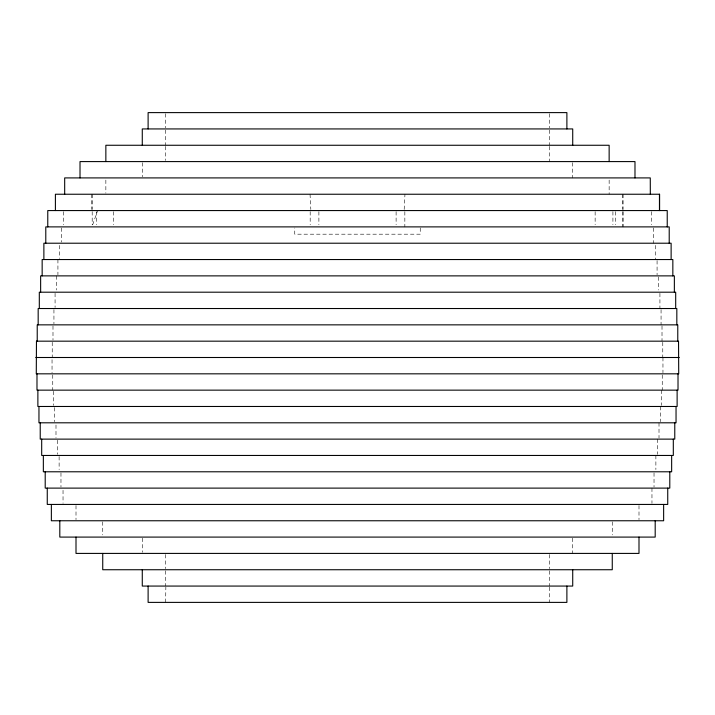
<?xml version="1.0" encoding="UTF-8"?>
<svg xmlns="http://www.w3.org/2000/svg" width="715" height="715" viewBox="0 0 715 715"><rect width="100%" height="100%" fill="white"/><g stroke="black" fill="none" stroke-linecap="round" stroke-linejoin="round"><path stroke-width="0.54" stroke-dasharray="3.58 2.68" d="M165.63 602.388L165.853 587.158M404.172 209.477L404.958 194.239M92.637 224.85L97.633 210.567M310.042 194.239L310.828 209.477M662.957 357.5L662.957 372.738M662.769 342.262L662.769 357.5M662.251 374.91L662.251 390.149M662.01 325.933L662.01 341.171M661.357 390.149L661.357 405.387M661.062 309.613L661.062 324.851M660.276 406.478L660.276 421.716M659.927 293.284L659.927 308.522M659.007 422.806L659.007 438.045M658.595 276.955L658.595 290.022M657.541 439.126L657.541 454.365M657.076 260.635L657.076 274.783M655.878 455.455L655.878 469.603M655.36 245.397L655.36 259.545M654.028 472.874L654.028 487.022M653.447 227.978L653.447 243.216M651.964 488.113L651.964 503.342M651.329 211.658L651.329 224.716M638.996 505.523L638.996 519.671M623.105 194.239L623.105 209.477M623.114 211.658L623.114 226.887M622.801 211.658L622.801 226.887M622.452 194.239L622.452 209.477M615.508 211.658L615.508 224.716M612.916 211.658L612.916 224.716M612.263 521.852L612.263 534.909M609.144 180.091L609.144 194.239M595.139 211.658L595.139 224.716M572.724 162.671L572.724 177.91M572.724 538.172L572.724 553.41M549.37 113.694L549.37 127.842M549.37 130.023L549.37 145.261M549.37 146.352L549.37 161.59M549.37 554.5L549.37 568.648M549.37 570.829L549.37 586.068M549.37 587.158L549.37 602.388M420.25 227.933L420.25 234.189L294.75 234.189L294.75 227.933M404.842 211.658L404.842 226.887M396.11 211.658L396.11 224.716M318.89 211.658L318.89 224.716M310.185 211.658L310.185 224.716M165.63 113.694L165.63 127.842M165.63 130.023L165.63 145.261M165.63 146.352L165.63 160.5M165.63 554.5L165.63 568.648M165.63 570.829L165.63 586.068M142.276 162.671L142.276 176.828M142.276 538.172L142.276 552.329M113.435 211.658L113.435 224.716M105.856 180.091L105.856 193.148M102.737 521.852L102.737 534.909M96.516 211.658L96.516 224.716M92.19 211.658L92.19 224.716M92.11 194.239L92.11 209.477M91.895 194.239L91.895 209.477M76.005 505.523L76.005 519.671M63.671 211.658L63.671 224.716M63.036 490.284L63.036 503.342M61.553 227.978L61.553 242.126M60.972 472.874L60.972 487.022M59.64 245.397L59.64 258.455M59.122 456.545L59.122 469.603M57.924 259.545L57.924 274.783M57.459 440.217L57.459 454.365M56.405 275.874L56.405 290.022M55.993 424.978L55.993 438.045M55.073 293.284L55.073 307.432M54.724 407.568L54.724 421.716M53.938 309.613L53.938 323.761M53.643 391.239L53.643 405.387M52.99 325.933L52.99 340.09M52.749 374.91L52.749 390.149M52.231 342.262L52.231 357.5M52.043 359.681L52.043 372.738"/><path stroke-width="1.07" d="M35.75 357.5L679.25 357.5M650.319 194.239L650.275 177.91L64.681 177.91L64.681 194.239M678.017 373.829L678.017 390.149L36.983 390.149L36.983 373.829M677.775 341.171L677.775 324.851L37.225 324.851L37.225 341.171M677.123 390.149L677.123 406.478L37.877 406.478L37.877 390.149M676.828 324.851L676.828 308.522L38.172 308.522L38.172 324.851M676.041 406.478L676.041 422.806L38.959 422.806L38.959 406.478M675.693 308.522L675.693 292.194L39.307 292.194L39.307 308.522M674.772 422.806L674.772 439.126L40.228 439.126L40.228 422.806M674.361 292.194L674.361 275.874L40.639 275.874L40.639 292.194M673.307 439.126L673.307 455.455L41.693 455.455L41.693 439.126M672.842 275.874L672.842 259.545L42.158 259.545L42.158 275.874M671.653 455.455L671.653 471.784L43.347 471.784L43.347 455.455M671.126 259.545L671.126 243.216L43.874 243.216L43.874 259.545M669.794 471.784L669.794 488.113L45.206 488.113L45.206 471.784M669.213 243.216L669.213 226.887L45.787 226.887L45.787 243.216M667.739 488.113L667.739 504.433L47.262 504.433L47.262 488.113M667.229 226.887L667.229 210.567L47.771 210.567L47.771 226.887M663.636 504.433L663.636 520.761L51.364 520.761L51.364 504.433M659.596 210.567L659.596 194.239L55.404 194.239L55.404 210.567M659.453 194.239L659.453 210.567M655.19 520.761L655.19 537.09L59.81 537.09L59.81 520.761M638.996 537.09L638.996 553.41L76.005 553.41L76.005 537.09M634.983 177.91L634.983 161.59L80.017 161.59L80.017 177.91M612.263 553.41L612.263 569.739L102.737 569.739L102.737 553.41M609.144 161.59L609.144 145.261L105.856 145.261L105.856 161.59M572.724 145.261L572.724 128.932L142.276 128.932L142.276 145.261M572.724 569.739L572.724 586.068L142.276 586.068L142.276 569.739M566.888 128.932L566.888 112.613L148.112 112.613L148.112 128.932M566.888 586.068L566.888 602.388L148.112 602.388L148.112 586.068M36.465 341.171L36.277 373.829L678.723 373.829L678.535 341.171L36.465 341.171"/></g></svg>
